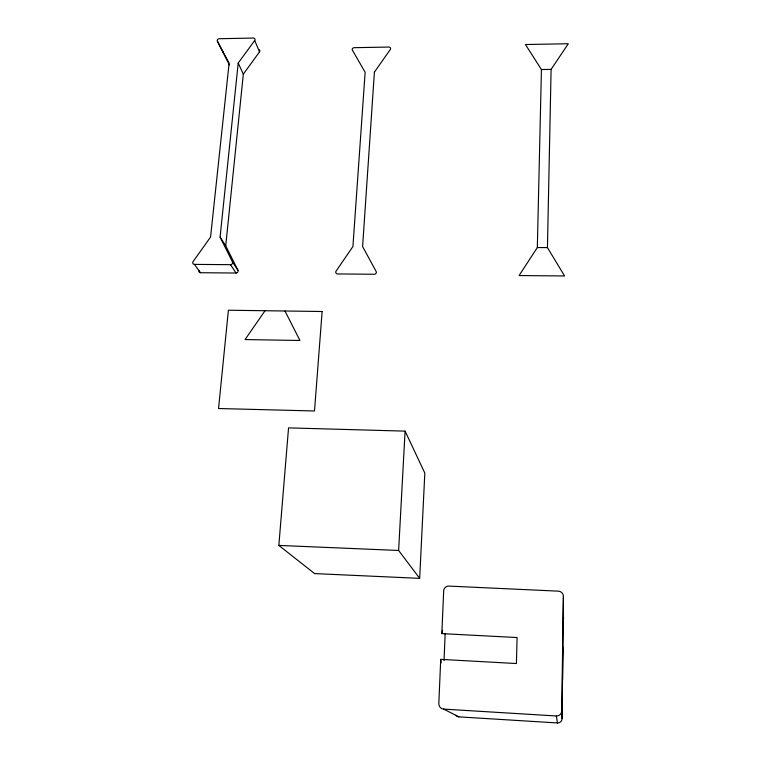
<?xml version="1.0" encoding="UTF-8"?>
<svg xmlns="http://www.w3.org/2000/svg" width="761" height="761" viewBox="0 0 761 761"><rect width="100%" height="100%" fill="white"/><g stroke="black" fill="none" stroke-linecap="round" stroke-linejoin="round"><path stroke-width="1.14" d="M562.084 718.527L561.685 710.917L563.406 596.472A5.165 5.013 48 0 0 558.403 591.154L448.838 586.094A5.023 4.956 83.1 0 0 443.682 590.878L441.837 633.628L517.08 637.537L516.415 663.535L440.724 659.368L438.821 703.516A5.308 5.08 80.6 0 0 443.673 709.109L458.931 716.872L557.452 722.95A4.747 4.499 63.5 0 0 562.084 718.527L563.406 596.472M547.444 247.601L551.097 69.394L568.286 43.738L525.451 44.528L541.432 69.536L537.333 247.544L519.088 275.558L564.576 275.967L547.444 247.601L537.333 247.544M444.024 660.596L445.175 633.409M419.672 578.36L424.828 473.066L405.09 431.126L288.552 427.882L278.84 545.418L314.607 573.594L419.672 578.36L398.621 550.469L405.09 431.126M259.53 51.862L254.697 40.485A1.864 1.598 -23.5 0 0 253.375 38.05L219.235 38.725A1.855 1.589 -25 0 0 217.408 41.218L229.109 63.23L210.578 237.023L193.066 261.622A1.979 1.779 -33.7 0 0 194.416 264.39L200.504 272.714L236.043 273.028A1.95 1.769 -31.8 0 0 237.946 270.307L225.722 245.803L243.33 74.14L259.53 51.862A1.836 1.579 -23.5 0 0 259.092 49.655M237.946 270.307L232.466 261.917L220.081 237.071L238.212 63.077L254.697 40.485M441.837 633.628L442.607 630.26M265.037 310.726L245.071 339.558L299.939 340.49L284.975 311.002M541.432 69.536L551.097 69.394M194.416 264.39L230.526 264.676A1.979 1.798 -31.7 0 0 232.466 261.917M278.84 545.418L398.621 550.469M443.673 709.109L556.377 715.977A5.432 5.156 63.1 0 0 561.685 710.917M230.526 264.676L236.043 273.028M220.081 237.071L225.722 245.803M217.408 41.218L229.403 64.961M238.212 63.077L243.33 74.14M556.377 715.977L557.452 722.95M440.724 659.368L441.057 662.926M562.55 679.858L562.978 647.088L563.007 649.085M458.931 716.872A4.652 4.442 78 0 1 455.839 715.321M563.454 616.981A4.547 4.395 52.1 0 1 563.587 618.151M200.504 272.714A1.941 1.75 -33.8 0 1 198.935 270.412M222.792 52.528A1.826 1.57 -25 0 1 222.754 51.301M374.402 72.124L362.607 246.564L376.153 271.496A1.979 1.836 -21.2 0 1 374.279 274.264L337.532 273.941A1.969 1.817 -24.5 0 1 336.058 271.154L352.923 246.516L365.137 72.266L352.391 50.178A1.864 1.617 -18.7 0 1 354.16 47.686L388.861 47.049A1.874 1.627 -16.8 0 1 390.307 49.494L374.402 72.124M322.131 311.506L314.502 410.978L218.55 408.524L228.395 310.231L322.131 311.506"/></g></svg>
